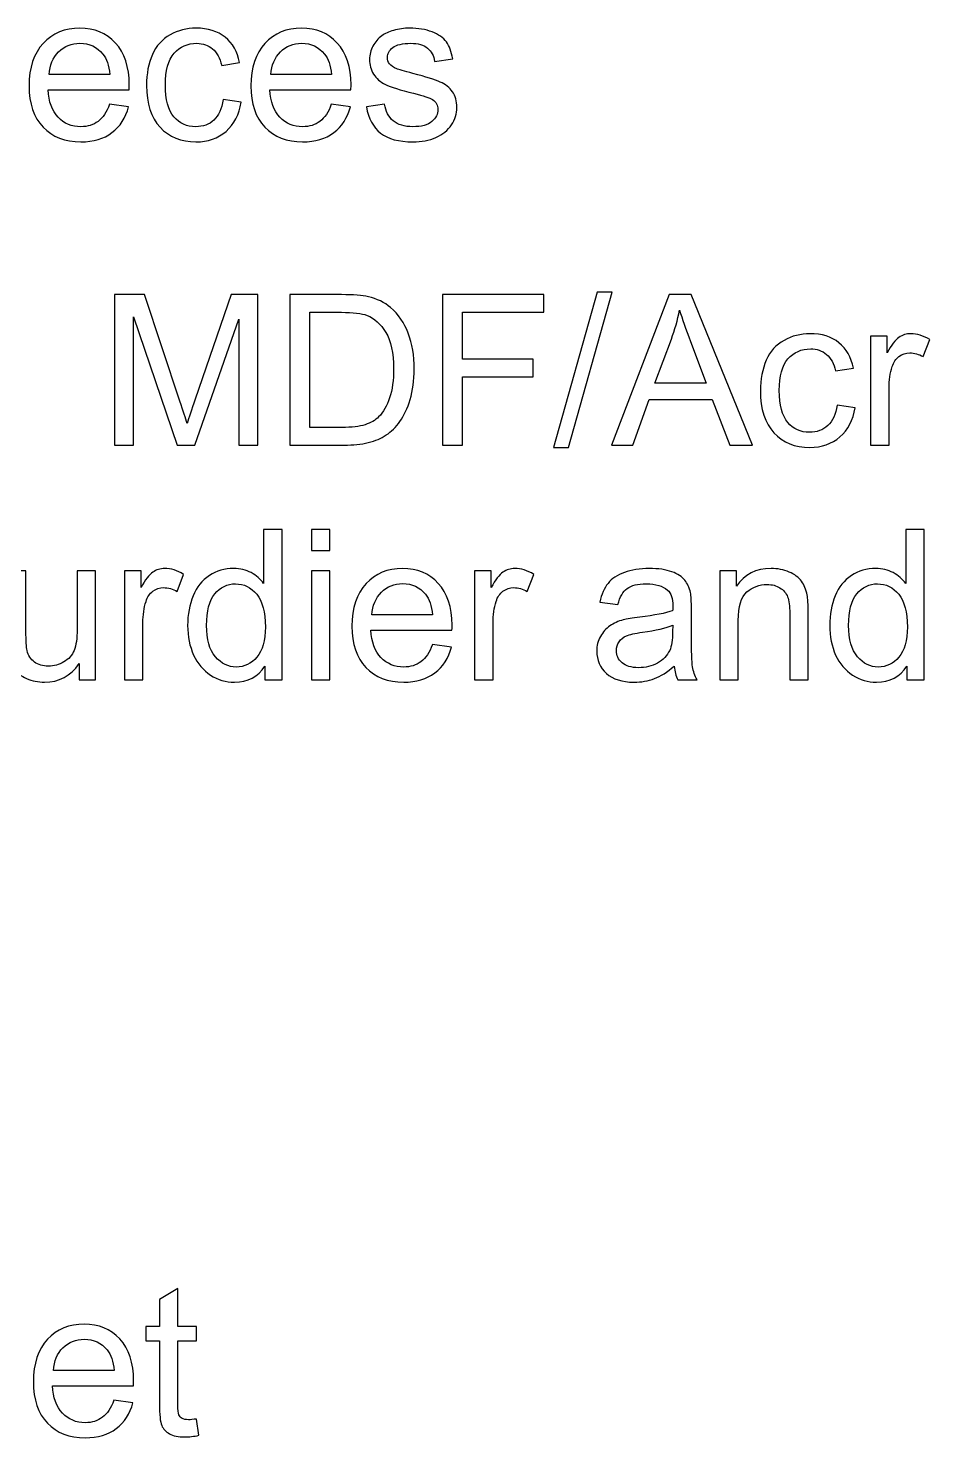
# Model space of a CAD drawing. Header units: centimetres. Extents: x 16 to 194, y -201 to 17.
# Drawn here: x 57.69 to 68.6, y -92.28 to -75.24 of the extents above; entities that cross this region are included whole.
import ezdxf

# ---------------------------------------------------------------- set-up
doc = ezdxf.new("R2010")
doc.units = ezdxf.units.CM
doc.header["$MEASUREMENT"] = 0
doc.layers.add('Layer 1', color=7, linetype='Continuous')

msp = doc.modelspace()

# ---------------------------------------------------------------- linework, layer by layer
at = {"layer": 'Layer 1', "color": 250}
for points, knots in [([(58.67626, -76.16123), (58.67626, -76.16123), (58.9074, -76.19171), (58.9074, -76.19171), (58.87142, -76.32591), (58.80411, -76.43047), (58.70589, -76.50455), (58.60768, -76.57864), (58.48237, -76.61589), (58.32955, -76.61589), (58.13736, -76.61589), (57.98496, -76.55662), (57.87235, -76.43809), (57.75974, -76.31998), (57.70344, -76.15361), (57.70344, -75.93983), (57.70344, -75.71885), (57.76017, -75.54697), (57.87404, -75.42505), (57.98792, -75.30271), (58.13566, -75.24175), (58.31727, -75.24175), (58.49296, -75.24175), (58.63647, -75.30144), (58.7478, -75.42124), (58.85914, -75.54105), (58.91502, -75.70953), (58.91502, -75.9267), (58.91502, -75.93983), (58.9146, -75.95972), (58.91375, -75.98597), (58.91375, -75.98597), (57.93204, -75.98597), (57.93204, -75.98597), (57.94051, -76.13033), (57.98115, -76.24124), (58.05481, -76.31786), (58.12804, -76.39449), (58.21991, -76.43301), (58.32955, -76.43301), (58.41125, -76.43301), (58.4811, -76.41142), (58.53868, -76.36824), (58.59667, -76.32506), (58.64239, -76.25606), (58.67626, -76.16123)], [0, 0, 0, 0, 0.06666667, 0.06666667, 0.06666667, 0.13333333, 0.13333333, 0.13333333, 0.2, 0.2, 0.2, 0.26666667, 0.26666667, 0.26666667, 0.33333333, 0.33333333, 0.33333333, 0.4, 0.4, 0.4, 0.46666667, 0.46666667, 0.46666667, 0.53333333, 0.53333333, 0.53333333, 0.6, 0.6, 0.6, 0.66666667, 0.66666667, 0.66666667, 0.73333333, 0.73333333, 0.73333333, 0.8, 0.8, 0.8, 0.86666667, 0.86666667, 0.86666667, 0.93333333, 0.93333333, 0.93333333, 1, 1, 1, 1]), ([(60.05082, -76.10535), (60.05082, -76.10535), (60.26926, -76.13583), (60.26926, -76.13583), (60.24513, -76.28611), (60.18417, -76.40338), (60.08553, -76.48847), (59.9869, -76.57356), (59.8654, -76.61589), (59.72189, -76.61589), (59.54197, -76.61589), (59.39719, -76.55705), (59.28797, -76.43936), (59.17833, -76.32167), (59.12372, -76.15319), (59.12372, -75.9339), (59.12372, -75.79166), (59.14743, -75.66762), (59.19442, -75.56094), (59.24141, -75.45469), (59.31295, -75.37468), (59.40947, -75.32176), (59.50557, -75.26842), (59.61013, -75.24175), (59.72358, -75.24175), (59.86625, -75.24175), (59.98351, -75.27773), (60.0741, -75.35012), (60.16512, -75.42251), (60.22354, -75.52538), (60.24894, -75.65831), (60.24894, -75.65831), (60.03304, -75.69133), (60.03304, -75.69133), (60.0123, -75.60285), (59.97589, -75.53639), (59.92297, -75.49152), (59.87048, -75.44707), (59.80698, -75.42463), (59.73247, -75.42463), (59.61987, -75.42463), (59.52843, -75.46485), (59.45773, -75.54528), (59.38746, -75.62614), (59.35232, -75.75314), (59.35232, -75.92755), (59.35232, -76.1045), (59.38619, -76.23277), (59.45392, -76.31278), (59.52208, -76.39279), (59.61055, -76.43301), (59.71935, -76.43301), (59.8074, -76.43301), (59.88064, -76.40634), (59.93906, -76.35258), (59.9979, -76.29924), (60.03516, -76.21669), (60.05082, -76.10535)], [0, 0, 0, 0, 0.05263158, 0.05263158, 0.05263158, 0.10526316, 0.10526316, 0.10526316, 0.15789474, 0.15789474, 0.15789474, 0.21052632, 0.21052632, 0.21052632, 0.26315789, 0.26315789, 0.26315789, 0.31578947, 0.31578947, 0.31578947, 0.36842105, 0.36842105, 0.36842105, 0.42105263, 0.42105263, 0.42105263, 0.47368421, 0.47368421, 0.47368421, 0.52631579, 0.52631579, 0.52631579, 0.57894737, 0.57894737, 0.57894737, 0.63157895, 0.63157895, 0.63157895, 0.68421053, 0.68421053, 0.68421053, 0.73684211, 0.73684211, 0.73684211, 0.78947368, 0.78947368, 0.78947368, 0.84210526, 0.84210526, 0.84210526, 0.89473684, 0.89473684, 0.89473684, 0.94736842, 0.94736842, 0.94736842, 1, 1, 1, 1]), ([(61.35892, -76.16123), (61.35892, -76.16123), (61.59006, -76.19171), (61.59006, -76.19171), (61.55408, -76.32591), (61.48677, -76.43047), (61.38855, -76.50455), (61.29034, -76.57864), (61.16503, -76.61589), (61.01221, -76.61589), (60.82002, -76.61589), (60.66762, -76.55662), (60.55501, -76.43809), (60.4424, -76.31998), (60.3861, -76.15361), (60.3861, -75.93983), (60.3861, -75.71885), (60.44283, -75.54697), (60.5567, -75.42505), (60.67058, -75.30271), (60.81832, -75.24175), (60.99993, -75.24175), (61.17562, -75.24175), (61.31913, -75.30144), (61.43046, -75.42124), (61.5418, -75.54105), (61.59768, -75.70953), (61.59768, -75.9267), (61.59768, -75.93983), (61.59726, -75.95972), (61.59641, -75.98597), (61.59641, -75.98597), (60.6147, -75.98597), (60.6147, -75.98597), (60.62317, -76.13033), (60.66381, -76.24124), (60.73747, -76.31786), (60.8107, -76.39449), (60.90257, -76.43301), (61.01221, -76.43301), (61.09391, -76.43301), (61.16376, -76.41142), (61.22134, -76.36824), (61.27933, -76.32506), (61.32505, -76.25606), (61.35892, -76.16123)], [0, 0, 0, 0, 0.06666667, 0.06666667, 0.06666667, 0.13333333, 0.13333333, 0.13333333, 0.2, 0.2, 0.2, 0.26666667, 0.26666667, 0.26666667, 0.33333333, 0.33333333, 0.33333333, 0.4, 0.4, 0.4, 0.46666667, 0.46666667, 0.46666667, 0.53333333, 0.53333333, 0.53333333, 0.6, 0.6, 0.6, 0.66666667, 0.66666667, 0.66666667, 0.73333333, 0.73333333, 0.73333333, 0.8, 0.8, 0.8, 0.86666667, 0.86666667, 0.86666667, 0.93333333, 0.93333333, 0.93333333, 1, 1, 1, 1]), ([(61.78352, -76.19425), (61.78352, -76.19425), (62.0045, -76.15869), (62.0045, -76.15869), (62.01678, -76.24717), (62.05149, -76.3149), (62.10822, -76.36231), (62.16494, -76.4093), (62.24453, -76.43301), (62.34613, -76.43301), (62.449, -76.43301), (62.5252, -76.41227), (62.57515, -76.37036), (62.62468, -76.32887), (62.64966, -76.27976), (62.64966, -76.22346), (62.64966, -76.17308), (62.62722, -76.13329), (62.58277, -76.1045), (62.55145, -76.08461), (62.47525, -76.05963), (62.35417, -76.02873), (62.19077, -75.98766), (62.07774, -75.9521), (62.01424, -75.92205), (61.95116, -75.89157), (61.90332, -75.85008), (61.87073, -75.79674), (61.83813, -75.74382), (61.82162, -75.68498), (61.82162, -75.62063), (61.82162, -75.56179), (61.83517, -75.5076), (61.86184, -75.45765), (61.88893, -75.4077), (61.92534, -75.36621), (61.97148, -75.33319), (62.00619, -75.30779), (62.05361, -75.2862), (62.1133, -75.26842), (62.17341, -75.25064), (62.23733, -75.24175), (62.30591, -75.24175), (62.40921, -75.24175), (62.4998, -75.25657), (62.57769, -75.28662), (62.65601, -75.31626), (62.71358, -75.3569), (62.75084, -75.4077), (62.78767, -75.45892), (62.81349, -75.52708), (62.82746, -75.61259), (62.82746, -75.61259), (62.60902, -75.64307), (62.60902, -75.64307), (62.59928, -75.57449), (62.5705, -75.52073), (62.52308, -75.4822), (62.47567, -75.44368), (62.40878, -75.42463), (62.322, -75.42463), (62.21998, -75.42463), (62.14674, -75.44156), (62.10314, -75.47543), (62.05953, -75.5093), (62.03752, -75.54909), (62.03752, -75.59439), (62.03752, -75.62317), (62.04641, -75.64942), (62.06461, -75.6727), (62.08282, -75.69641), (62.11118, -75.71631), (62.15013, -75.73197), (62.17256, -75.74044), (62.23776, -75.75949), (62.34698, -75.78912), (62.50446, -75.83103), (62.61452, -75.86574), (62.67718, -75.89241), (62.73983, -75.91908), (62.78894, -75.95845), (62.8245, -76.00925), (62.86048, -76.06048), (62.87826, -76.12398), (62.87826, -76.20018), (62.87826, -76.27426), (62.85667, -76.34411), (62.81307, -76.40973), (62.76946, -76.47534), (62.70681, -76.52614), (62.62511, -76.56213), (62.54298, -76.59811), (62.45027, -76.61589), (62.34698, -76.61589), (62.17595, -76.61589), (62.04514, -76.58033), (61.95539, -76.50963), (61.86565, -76.43851), (61.8085, -76.33353), (61.78352, -76.19425)], [0, 0, 0, 0, 0.03030303, 0.03030303, 0.03030303, 0.06060606, 0.06060606, 0.06060606, 0.09090909, 0.09090909, 0.09090909, 0.12121212, 0.12121212, 0.12121212, 0.15151515, 0.15151515, 0.15151515, 0.18181818, 0.18181818, 0.18181818, 0.21212121, 0.21212121, 0.21212121, 0.24242424, 0.24242424, 0.24242424, 0.27272727, 0.27272727, 0.27272727, 0.3030303, 0.3030303, 0.3030303, 0.33333333, 0.33333333, 0.33333333, 0.36363636, 0.36363636, 0.36363636, 0.39393939, 0.39393939, 0.39393939, 0.42424242, 0.42424242, 0.42424242, 0.45454545, 0.45454545, 0.45454545, 0.48484848, 0.48484848, 0.48484848, 0.51515152, 0.51515152, 0.51515152, 0.54545455, 0.54545455, 0.54545455, 0.57575758, 0.57575758, 0.57575758, 0.60606061, 0.60606061, 0.60606061, 0.63636364, 0.63636364, 0.63636364, 0.66666667, 0.66666667, 0.66666667, 0.6969697, 0.6969697, 0.6969697, 0.72727273, 0.72727273, 0.72727273, 0.75757576, 0.75757576, 0.75757576, 0.78787879, 0.78787879, 0.78787879, 0.81818182, 0.81818182, 0.81818182, 0.84848485, 0.84848485, 0.84848485, 0.87878788, 0.87878788, 0.87878788, 0.90909091, 0.90909091, 0.90909091, 0.93939394, 0.93939394, 0.93939394, 0.96969697, 0.96969697, 0.96969697, 1, 1, 1, 1]), ([(57.94474, -75.80309), (57.94474, -75.80309), (58.6788, -75.80309), (58.6788, -75.80309), (58.66906, -75.69218), (58.6407, -75.6092), (58.59456, -75.55375), (58.52386, -75.46781), (58.43157, -75.42463), (58.31854, -75.42463), (58.2161, -75.42463), (58.13016, -75.45892), (58.06031, -75.5275), (57.99088, -75.59608), (57.95236, -75.68794), (57.94474, -75.80309)], [0, 0, 0, 0, 0.2, 0.2, 0.2, 0.4, 0.4, 0.4, 0.6, 0.6, 0.6, 0.8, 0.8, 0.8, 1, 1, 1, 1]), ([(60.6274, -75.80309), (60.6274, -75.80309), (61.36146, -75.80309), (61.36146, -75.80309), (61.35172, -75.69218), (61.32336, -75.6092), (61.27722, -75.55375), (61.20652, -75.46781), (61.11423, -75.42463), (61.0012, -75.42463), (60.89876, -75.42463), (60.81282, -75.45892), (60.74297, -75.5275), (60.67354, -75.59608), (60.63502, -75.68794), (60.6274, -75.80309)], [0, 0, 0, 0, 0.2, 0.2, 0.2, 0.4, 0.4, 0.4, 0.6, 0.6, 0.6, 0.8, 0.8, 0.8, 1, 1, 1, 1]), ([(58.73685, -80.28117), (58.73685, -80.28117), (58.73685, -78.46253), (58.73685, -78.46253), (58.73685, -78.46253), (59.09753, -78.46253), (59.09753, -78.46253), (59.09753, -78.46253), (59.52764, -79.74989), (59.52764, -79.74989), (59.56743, -79.86969), (59.59622, -79.95944), (59.61442, -80.01913), (59.63516, -79.95309), (59.66776, -79.85572), (59.71179, -79.72745), (59.71179, -79.72745), (60.14951, -78.46253), (60.14951, -78.46253), (60.14951, -78.46253), (60.47167, -78.46253), (60.47167, -78.46253), (60.47167, -78.46253), (60.47167, -80.28117), (60.47167, -80.28117), (60.47167, -80.28117), (60.24053, -80.28117), (60.24053, -80.28117), (60.24053, -80.28117), (60.24053, -78.75971), (60.24053, -78.75971), (60.24053, -78.75971), (59.70967, -80.28117), (59.70967, -80.28117), (59.70967, -80.28117), (59.49292, -80.28117), (59.49292, -80.28117), (59.49292, -80.28117), (58.96799, -78.73177), (58.96799, -78.73177), (58.96799, -78.73177), (58.96799, -80.28117), (58.96799, -80.28117), (58.96799, -80.28117), (58.73685, -80.28117), (58.73685, -80.28117)], [0, 0, 0, 0, 0.06666667, 0.06666667, 0.06666667, 0.13333333, 0.13333333, 0.13333333, 0.2, 0.2, 0.2, 0.26666667, 0.26666667, 0.26666667, 0.33333333, 0.33333333, 0.33333333, 0.4, 0.4, 0.4, 0.46666667, 0.46666667, 0.46666667, 0.53333333, 0.53333333, 0.53333333, 0.6, 0.6, 0.6, 0.66666667, 0.66666667, 0.66666667, 0.73333333, 0.73333333, 0.73333333, 0.8, 0.8, 0.8, 0.86666667, 0.86666667, 0.86666667, 0.93333333, 0.93333333, 0.93333333, 1, 1, 1, 1]), ([(60.85775, -80.28117), (60.85775, -80.28117), (60.85775, -78.46253), (60.85775, -78.46253), (60.85775, -78.46253), (61.48428, -78.46253), (61.48428, -78.46253), (61.62568, -78.46253), (61.73363, -78.471), (61.80813, -78.48835), (61.91227, -78.51248), (62.00117, -78.55609), (62.07483, -78.61874), (62.17093, -78.70002), (62.24247, -78.80331), (62.28989, -78.92947), (62.33772, -79.05562), (62.36143, -79.19998), (62.36143, -79.36211), (62.36143, -79.50012), (62.34534, -79.62246), (62.31317, -79.72914), (62.281, -79.83582), (62.23951, -79.9243), (62.18913, -79.99415), (62.13833, -80.064), (62.0833, -80.11903), (62.02319, -80.15883), (61.9635, -80.19904), (61.89111, -80.22952), (61.80644, -80.25027), (61.72135, -80.27101), (61.62398, -80.28117), (61.51392, -80.28117), (61.51392, -80.28117), (60.85775, -80.28117), (60.85775, -80.28117)], [0, 0, 0, 0, 0.08333333, 0.08333333, 0.08333333, 0.16666667, 0.16666667, 0.16666667, 0.25, 0.25, 0.25, 0.33333333, 0.33333333, 0.33333333, 0.41666667, 0.41666667, 0.41666667, 0.5, 0.5, 0.5, 0.58333333, 0.58333333, 0.58333333, 0.66666667, 0.66666667, 0.66666667, 0.75, 0.75, 0.75, 0.83333333, 0.83333333, 0.83333333, 0.91666667, 0.91666667, 0.91666667, 1, 1, 1, 1]), ([(62.70475, -80.28117), (62.70475, -80.28117), (62.70475, -78.46253), (62.70475, -78.46253), (62.70475, -78.46253), (63.93157, -78.46253), (63.93157, -78.46253), (63.93157, -78.46253), (63.93157, -78.67589), (63.93157, -78.67589), (63.93157, -78.67589), (62.94605, -78.67589), (62.94605, -78.67589), (62.94605, -78.67589), (62.94605, -79.24231), (62.94605, -79.24231), (62.94605, -79.24231), (63.79949, -79.24231), (63.79949, -79.24231), (63.79949, -79.24231), (63.79949, -79.45567), (63.79949, -79.45567), (63.79949, -79.45567), (62.94605, -79.45567), (62.94605, -79.45567), (62.94605, -79.45567), (62.94605, -80.28117), (62.94605, -80.28117), (62.94605, -80.28117), (62.70475, -80.28117), (62.70475, -80.28117)], [0, 0, 0, 0, 0.1, 0.1, 0.1, 0.2, 0.2, 0.2, 0.3, 0.3, 0.3, 0.4, 0.4, 0.4, 0.5, 0.5, 0.5, 0.6, 0.6, 0.6, 0.7, 0.7, 0.7, 0.8, 0.8, 0.8, 0.9, 0.9, 0.9, 1, 1, 1, 1]), ([(64.04799, -80.31165), (64.04799, -80.31165), (64.57631, -78.43205), (64.57631, -78.43205), (64.57631, -78.43205), (64.75623, -78.43205), (64.75623, -78.43205), (64.75623, -78.43205), (64.22791, -80.31165), (64.22791, -80.31165), (64.22791, -80.31165), (64.04799, -80.31165), (64.04799, -80.31165)], [0, 0, 0, 0, 0.25, 0.25, 0.25, 0.5, 0.5, 0.5, 0.75, 0.75, 0.75, 1, 1, 1, 1]), ([(64.74988, -80.28117), (64.74988, -80.28117), (65.44753, -78.46253), (65.44753, -78.46253), (65.44753, -78.46253), (65.71212, -78.46253), (65.71212, -78.46253), (65.71212, -78.46253), (66.45253, -80.28117), (66.45253, -80.28117), (66.45253, -80.28117), (66.17863, -80.28117), (66.17863, -80.28117), (66.17863, -80.28117), (65.96823, -79.72999), (65.96823, -79.72999), (65.96823, -79.72999), (65.20242, -79.72999), (65.20242, -79.72999), (65.20242, -79.72999), (65.00515, -80.28117), (65.00515, -80.28117), (65.00515, -80.28117), (64.74988, -80.28117), (64.74988, -80.28117)], [0, 0, 0, 0, 0.125, 0.125, 0.125, 0.25, 0.25, 0.25, 0.375, 0.375, 0.375, 0.5, 0.5, 0.5, 0.625, 0.625, 0.625, 0.75, 0.75, 0.75, 0.875, 0.875, 0.875, 1, 1, 1, 1]), ([(61.09905, -80.06781), (61.09905, -80.06781), (61.48682, -80.06781), (61.48682, -80.06781), (61.60663, -80.06781), (61.70061, -80.0568), (61.76876, -80.03437), (61.83692, -80.01193), (61.89111, -79.9806), (61.93175, -79.93996), (61.98847, -79.88281), (62.03292, -79.80577), (62.06467, -79.70925), (62.09642, -79.61273), (62.11251, -79.49589), (62.11251, -79.3583), (62.11251, -79.1678), (62.08118, -79.02133), (62.01895, -78.91888), (61.95672, -78.81644), (61.88095, -78.74786), (61.79162, -78.71314), (61.72728, -78.68817), (61.62356, -78.67589), (61.48047, -78.67589), (61.48047, -78.67589), (61.09905, -78.67589), (61.09905, -78.67589), (61.09905, -78.67589), (61.09905, -80.06781), (61.09905, -80.06781)], [0, 0, 0, 0, 0.1, 0.1, 0.1, 0.2, 0.2, 0.2, 0.3, 0.3, 0.3, 0.4, 0.4, 0.4, 0.5, 0.5, 0.5, 0.6, 0.6, 0.6, 0.7, 0.7, 0.7, 0.8, 0.8, 0.8, 0.9, 0.9, 0.9, 1, 1, 1, 1]), ([(65.27312, -79.53441), (65.27312, -79.53441), (65.89288, -79.53441), (65.89288, -79.53441), (65.89288, -79.53441), (65.70323, -79.03022), (65.70323, -79.03022), (65.64608, -78.87697), (65.6029, -78.7504), (65.57284, -78.65049), (65.54786, -78.76902), (65.51442, -78.88544), (65.47251, -79.00059), (65.47251, -79.00059), (65.27312, -79.53441), (65.27312, -79.53441)], [0, 0, 0, 0, 0.2, 0.2, 0.2, 0.4, 0.4, 0.4, 0.6, 0.6, 0.6, 0.8, 0.8, 0.8, 1, 1, 1, 1]), ([(67.47657, -79.79857), (67.47657, -79.79857), (67.69501, -79.82905), (67.69501, -79.82905), (67.67088, -79.97933), (67.60992, -80.0966), (67.51128, -80.18169), (67.41265, -80.26678), (67.29115, -80.30911), (67.14764, -80.30911), (66.96772, -80.30911), (66.82294, -80.25027), (66.71372, -80.13258), (66.60408, -80.01489), (66.54947, -79.84641), (66.54947, -79.62712), (66.54947, -79.48488), (66.57318, -79.36084), (66.62017, -79.25416), (66.66716, -79.14791), (66.7387, -79.0679), (66.83522, -79.01498), (66.93132, -78.96164), (67.03588, -78.93497), (67.14933, -78.93497), (67.292, -78.93497), (67.40926, -78.97095), (67.49985, -79.04334), (67.59087, -79.11573), (67.64929, -79.2186), (67.67469, -79.35153), (67.67469, -79.35153), (67.45879, -79.38455), (67.45879, -79.38455), (67.43805, -79.29607), (67.40164, -79.22961), (67.34872, -79.18474), (67.29623, -79.14029), (67.23273, -79.11785), (67.15822, -79.11785), (67.04562, -79.11785), (66.95418, -79.15807), (66.88348, -79.2385), (66.81321, -79.31936), (66.77807, -79.44636), (66.77807, -79.62077), (66.77807, -79.79772), (66.81194, -79.92599), (66.87967, -80.006), (66.94783, -80.08601), (67.0363, -80.12623), (67.1451, -80.12623), (67.23315, -80.12623), (67.30639, -80.09956), (67.36481, -80.0458), (67.42365, -79.99246), (67.46091, -79.90991), (67.47657, -79.79857)], [0, 0, 0, 0, 0.05263158, 0.05263158, 0.05263158, 0.10526316, 0.10526316, 0.10526316, 0.15789474, 0.15789474, 0.15789474, 0.21052632, 0.21052632, 0.21052632, 0.26315789, 0.26315789, 0.26315789, 0.31578947, 0.31578947, 0.31578947, 0.36842105, 0.36842105, 0.36842105, 0.42105263, 0.42105263, 0.42105263, 0.47368421, 0.47368421, 0.47368421, 0.52631579, 0.52631579, 0.52631579, 0.57894737, 0.57894737, 0.57894737, 0.63157895, 0.63157895, 0.63157895, 0.68421053, 0.68421053, 0.68421053, 0.73684211, 0.73684211, 0.73684211, 0.78947368, 0.78947368, 0.78947368, 0.84210526, 0.84210526, 0.84210526, 0.89473684, 0.89473684, 0.89473684, 0.94736842, 0.94736842, 0.94736842, 1, 1, 1, 1]), ([(67.88297, -80.28117), (67.88297, -80.28117), (67.88297, -78.96291), (67.88297, -78.96291), (67.88297, -78.96291), (68.08363, -78.96291), (68.08363, -78.96291), (68.08363, -78.96291), (68.08363, -79.16484), (68.08363, -79.16484), (68.13485, -79.07128), (68.18227, -79.00948), (68.22587, -78.97984), (68.26947, -78.94979), (68.31731, -78.93497), (68.36938, -78.93497), (68.44473, -78.93497), (68.52136, -78.95868), (68.59925, -79.00567), (68.59925, -79.00567), (68.51966, -79.21183), (68.51966, -79.21183), (68.46548, -79.18135), (68.41129, -79.16611), (68.3571, -79.16611), (68.30842, -79.16611), (68.26482, -79.18093), (68.22629, -79.21014), (68.18777, -79.23935), (68.16025, -79.27999), (68.14374, -79.33206), (68.11877, -79.41122), (68.10649, -79.498), (68.10649, -79.59241), (68.10649, -79.59241), (68.10649, -80.28117), (68.10649, -80.28117), (68.10649, -80.28117), (67.88297, -80.28117), (67.88297, -80.28117)], [0, 0, 0, 0, 0.07692308, 0.07692308, 0.07692308, 0.15384615, 0.15384615, 0.15384615, 0.23076923, 0.23076923, 0.23076923, 0.30769231, 0.30769231, 0.30769231, 0.38461538, 0.38461538, 0.38461538, 0.46153846, 0.46153846, 0.46153846, 0.53846154, 0.53846154, 0.53846154, 0.61538462, 0.61538462, 0.61538462, 0.69230769, 0.69230769, 0.69230769, 0.76923077, 0.76923077, 0.76923077, 0.84615385, 0.84615385, 0.84615385, 0.92307692, 0.92307692, 0.92307692, 1, 1, 1, 1]), ([(60.55591, -83.11878), (60.55591, -83.11878), (60.55591, -82.95156), (60.55591, -82.95156), (60.47251, -83.08153), (60.34975, -83.14672), (60.18761, -83.14672), (60.08262, -83.14672), (59.9861, -83.11793), (59.89847, -83.05994), (59.81042, -83.00236), (59.74226, -82.92151), (59.69358, -82.81821), (59.64532, -82.7145), (59.62119, -82.59554), (59.62119, -82.46092), (59.62119, -82.32969), (59.6432, -82.21073), (59.68681, -82.10363), (59.73083, -81.99695), (59.79645, -81.91482), (59.88408, -81.85809), (59.97129, -81.80094), (60.0695, -81.77258), (60.17745, -81.77258), (60.25704, -81.77258), (60.32773, -81.78951), (60.38954, -81.82296), (60.45135, -81.8564), (60.50172, -81.90043), (60.54067, -81.95419), (60.54067, -81.95419), (60.54067, -81.30014), (60.54067, -81.30014), (60.54067, -81.30014), (60.76419, -81.30014), (60.76419, -81.30014), (60.76419, -81.30014), (60.76419, -83.11878), (60.76419, -83.11878), (60.76419, -83.11878), (60.55591, -83.11878), (60.55591, -83.11878)], [0, 0, 0, 0, 0.07142857, 0.07142857, 0.07142857, 0.14285714, 0.14285714, 0.14285714, 0.21428571, 0.21428571, 0.21428571, 0.28571429, 0.28571429, 0.28571429, 0.35714286, 0.35714286, 0.35714286, 0.42857143, 0.42857143, 0.42857143, 0.5, 0.5, 0.5, 0.57142857, 0.57142857, 0.57142857, 0.64285714, 0.64285714, 0.64285714, 0.71428571, 0.71428571, 0.71428571, 0.78571429, 0.78571429, 0.78571429, 0.85714286, 0.85714286, 0.85714286, 0.92857143, 0.92857143, 0.92857143, 1, 1, 1, 1]), ([(61.11767, -81.55414), (61.11767, -81.55414), (61.11767, -81.30014), (61.11767, -81.30014), (61.11767, -81.30014), (61.34119, -81.30014), (61.34119, -81.30014), (61.34119, -81.30014), (61.34119, -81.55414), (61.34119, -81.55414), (61.34119, -81.55414), (61.11767, -81.55414), (61.11767, -81.55414)], [0, 0, 0, 0, 0.25, 0.25, 0.25, 0.5, 0.5, 0.5, 0.75, 0.75, 0.75, 1, 1, 1, 1]), ([(68.32237, -83.11878), (68.32237, -83.11878), (68.32237, -82.95156), (68.32237, -82.95156), (68.23897, -83.08153), (68.11621, -83.14672), (67.95407, -83.14672), (67.84908, -83.14672), (67.75256, -83.11793), (67.66493, -83.05994), (67.57688, -83.00236), (67.50872, -82.92151), (67.46004, -82.81821), (67.41178, -82.7145), (67.38765, -82.59554), (67.38765, -82.46092), (67.38765, -82.32969), (67.40966, -82.21073), (67.45327, -82.10363), (67.49729, -81.99695), (67.56291, -81.91482), (67.65054, -81.85809), (67.73775, -81.80094), (67.83596, -81.77258), (67.94391, -81.77258), (68.0235, -81.77258), (68.09419, -81.78951), (68.156, -81.82296), (68.21781, -81.8564), (68.26818, -81.90043), (68.30713, -81.95419), (68.30713, -81.95419), (68.30713, -81.30014), (68.30713, -81.30014), (68.30713, -81.30014), (68.53065, -81.30014), (68.53065, -81.30014), (68.53065, -81.30014), (68.53065, -83.11878), (68.53065, -83.11878), (68.53065, -83.11878), (68.32237, -83.11878), (68.32237, -83.11878)], [0, 0, 0, 0, 0.07142857, 0.07142857, 0.07142857, 0.14285714, 0.14285714, 0.14285714, 0.21428571, 0.21428571, 0.21428571, 0.28571429, 0.28571429, 0.28571429, 0.35714286, 0.35714286, 0.35714286, 0.42857143, 0.42857143, 0.42857143, 0.5, 0.5, 0.5, 0.57142857, 0.57142857, 0.57142857, 0.64285714, 0.64285714, 0.64285714, 0.71428571, 0.71428571, 0.71428571, 0.78571429, 0.78571429, 0.78571429, 0.85714286, 0.85714286, 0.85714286, 0.92857143, 0.92857143, 0.92857143, 1, 1, 1, 1]), ([(58.85665, -83.11878), (58.85665, -83.11878), (58.85665, -81.80052), (58.85665, -81.80052), (58.85665, -81.80052), (59.05731, -81.80052), (59.05731, -81.80052), (59.05731, -81.80052), (59.05731, -82.00245), (59.05731, -82.00245), (59.10853, -81.90889), (59.15595, -81.84709), (59.19955, -81.81745), (59.24315, -81.7874), (59.29099, -81.77258), (59.34306, -81.77258), (59.41841, -81.77258), (59.49504, -81.79629), (59.57293, -81.84328), (59.57293, -81.84328), (59.49334, -82.04944), (59.49334, -82.04944), (59.43916, -82.01896), (59.38497, -82.00372), (59.33078, -82.00372), (59.2821, -82.00372), (59.2385, -82.01854), (59.19997, -82.04775), (59.16145, -82.07696), (59.13393, -82.1176), (59.11742, -82.16967), (59.09245, -82.24883), (59.08017, -82.33561), (59.08017, -82.43002), (59.08017, -82.43002), (59.08017, -83.11878), (59.08017, -83.11878), (59.08017, -83.11878), (58.85665, -83.11878), (58.85665, -83.11878)], [0, 0, 0, 0, 0.07692308, 0.07692308, 0.07692308, 0.15384615, 0.15384615, 0.15384615, 0.23076923, 0.23076923, 0.23076923, 0.30769231, 0.30769231, 0.30769231, 0.38461538, 0.38461538, 0.38461538, 0.46153846, 0.46153846, 0.46153846, 0.53846154, 0.53846154, 0.53846154, 0.61538462, 0.61538462, 0.61538462, 0.69230769, 0.69230769, 0.69230769, 0.76923077, 0.76923077, 0.76923077, 0.84615385, 0.84615385, 0.84615385, 0.92307692, 0.92307692, 0.92307692, 1, 1, 1, 1]), ([(62.58113, -82.69206), (62.58113, -82.69206), (62.81227, -82.72254), (62.81227, -82.72254), (62.77629, -82.85674), (62.70898, -82.9613), (62.61076, -83.03538), (62.51255, -83.10947), (62.38724, -83.14672), (62.23442, -83.14672), (62.04223, -83.14672), (61.88983, -83.08745), (61.77722, -82.96892), (61.66461, -82.85081), (61.60831, -82.68444), (61.60831, -82.47066), (61.60831, -82.24968), (61.66504, -82.0778), (61.77891, -81.95588), (61.89279, -81.83354), (62.04053, -81.77258), (62.22214, -81.77258), (62.39783, -81.77258), (62.54134, -81.83227), (62.65267, -81.95207), (62.76401, -82.07188), (62.81989, -82.24036), (62.81989, -82.45753), (62.81989, -82.47066), (62.81947, -82.49055), (62.81862, -82.5168), (62.81862, -82.5168), (61.83691, -82.5168), (61.83691, -82.5168), (61.84538, -82.66116), (61.88602, -82.77207), (61.95968, -82.84869), (62.03291, -82.92532), (62.12478, -82.96384), (62.23442, -82.96384), (62.31612, -82.96384), (62.38597, -82.94225), (62.44355, -82.89907), (62.50154, -82.85589), (62.54726, -82.78689), (62.58113, -82.69206)], [0, 0, 0, 0, 0.06666667, 0.06666667, 0.06666667, 0.13333333, 0.13333333, 0.13333333, 0.2, 0.2, 0.2, 0.26666667, 0.26666667, 0.26666667, 0.33333333, 0.33333333, 0.33333333, 0.4, 0.4, 0.4, 0.46666667, 0.46666667, 0.46666667, 0.53333333, 0.53333333, 0.53333333, 0.6, 0.6, 0.6, 0.66666667, 0.66666667, 0.66666667, 0.73333333, 0.73333333, 0.73333333, 0.8, 0.8, 0.8, 0.86666667, 0.86666667, 0.86666667, 0.93333333, 0.93333333, 0.93333333, 1, 1, 1, 1]), ([(63.09209, -83.11878), (63.09209, -83.11878), (63.09209, -81.80052), (63.09209, -81.80052), (63.09209, -81.80052), (63.29275, -81.80052), (63.29275, -81.80052), (63.29275, -81.80052), (63.29275, -82.00245), (63.29275, -82.00245), (63.34397, -81.90889), (63.39139, -81.84709), (63.43499, -81.81745), (63.47859, -81.7874), (63.52643, -81.77258), (63.5785, -81.77258), (63.65385, -81.77258), (63.73048, -81.79629), (63.80837, -81.84328), (63.80837, -81.84328), (63.72878, -82.04944), (63.72878, -82.04944), (63.6746, -82.01896), (63.62041, -82.00372), (63.56622, -82.00372), (63.51754, -82.00372), (63.47394, -82.01854), (63.43541, -82.04775), (63.39689, -82.07696), (63.36937, -82.1176), (63.35286, -82.16967), (63.32789, -82.24883), (63.31561, -82.33561), (63.31561, -82.43002), (63.31561, -82.43002), (63.31561, -83.11878), (63.31561, -83.11878), (63.31561, -83.11878), (63.09209, -83.11878), (63.09209, -83.11878)], [0, 0, 0, 0, 0.07692308, 0.07692308, 0.07692308, 0.15384615, 0.15384615, 0.15384615, 0.23076923, 0.23076923, 0.23076923, 0.30769231, 0.30769231, 0.30769231, 0.38461538, 0.38461538, 0.38461538, 0.46153846, 0.46153846, 0.46153846, 0.53846154, 0.53846154, 0.53846154, 0.61538462, 0.61538462, 0.61538462, 0.69230769, 0.69230769, 0.69230769, 0.76923077, 0.76923077, 0.76923077, 0.84615385, 0.84615385, 0.84615385, 0.92307692, 0.92307692, 0.92307692, 1, 1, 1, 1]), ([(65.50721, -82.95368), (65.42424, -83.02438), (65.34423, -83.07391), (65.2676, -83.10312), (65.19098, -83.13233), (65.10885, -83.14672), (65.0208, -83.14672), (64.87602, -83.14672), (64.76468, -83.11158), (64.68679, -83.04089), (64.6089, -82.97061), (64.56995, -82.88044), (64.56995, -82.7708), (64.56995, -82.70645), (64.58477, -82.64761), (64.61398, -82.59427), (64.64361, -82.54093), (64.68213, -82.4986), (64.72955, -82.46642), (64.77738, -82.43425), (64.83072, -82.4097), (64.89041, -82.39319), (64.93444, -82.38176), (65.0009, -82.37075), (65.08938, -82.35974), (65.26972, -82.33858), (65.40307, -82.31275), (65.48816, -82.28312), (65.48901, -82.25264), (65.48943, -82.23317), (65.48943, -82.22512), (65.48943, -82.13453), (65.46826, -82.07061), (65.42593, -82.03335), (65.36878, -81.98298), (65.28369, -81.958), (65.17108, -81.958), (65.06567, -81.958), (64.98778, -81.97663), (64.93783, -82.01346), (64.88745, -82.05029), (64.85062, -82.11548), (64.82649, -82.20946), (64.82649, -82.20946), (64.60805, -82.17898), (64.60805, -82.17898), (64.62795, -82.08542), (64.66054, -82.00965), (64.70626, -81.95207), (64.75198, -81.8945), (64.81802, -81.85047), (64.90438, -81.81915), (64.99032, -81.78824), (65.09065, -81.77258), (65.2041, -81.77258), (65.31671, -81.77258), (65.40857, -81.7857), (65.47927, -81.81237), (65.54954, -81.83904), (65.60161, -81.87206), (65.63463, -81.91228), (65.66765, -81.9525), (65.69094, -82.0033), (65.70448, -82.06468), (65.71168, -82.10278), (65.71549, -82.17136), (65.71549, -82.27), (65.71549, -82.27), (65.71549, -82.56633), (65.71549, -82.56633), (65.71549, -82.77334), (65.72015, -82.90415), (65.72946, -82.95961), (65.73835, -83.01506), (65.75698, -83.06798), (65.78407, -83.11878), (65.78407, -83.11878), (65.55039, -83.11878), (65.55039, -83.11878), (65.52795, -83.07179), (65.51356, -83.01676), (65.50721, -82.95368)], [0, 0, 0, 0, 0.03703704, 0.03703704, 0.03703704, 0.07407407, 0.07407407, 0.07407407, 0.11111111, 0.11111111, 0.11111111, 0.14814815, 0.14814815, 0.14814815, 0.18518519, 0.18518519, 0.18518519, 0.22222222, 0.22222222, 0.22222222, 0.25925926, 0.25925926, 0.25925926, 0.2962963, 0.2962963, 0.2962963, 0.33333333, 0.33333333, 0.33333333, 0.37037037, 0.37037037, 0.37037037, 0.40740741, 0.40740741, 0.40740741, 0.44444444, 0.44444444, 0.44444444, 0.48148148, 0.48148148, 0.48148148, 0.51851852, 0.51851852, 0.51851852, 0.55555556, 0.55555556, 0.55555556, 0.59259259, 0.59259259, 0.59259259, 0.62962963, 0.62962963, 0.62962963, 0.66666667, 0.66666667, 0.66666667, 0.7037037, 0.7037037, 0.7037037, 0.74074074, 0.74074074, 0.74074074, 0.77777778, 0.77777778, 0.77777778, 0.81481481, 0.81481481, 0.81481481, 0.85185185, 0.85185185, 0.85185185, 0.88888889, 0.88888889, 0.88888889, 0.92592593, 0.92592593, 0.92592593, 0.96296296, 0.96296296, 0.96296296, 1, 1, 1, 1]), ([(66.05881, -83.11878), (66.05881, -83.11878), (66.05881, -81.80052), (66.05881, -81.80052), (66.05881, -81.80052), (66.25947, -81.80052), (66.25947, -81.80052), (66.25947, -81.80052), (66.25947, -81.98763), (66.25947, -81.98763), (66.35599, -81.84412), (66.49569, -81.77258), (66.67815, -81.77258), (66.75773, -81.77258), (66.83055, -81.78697), (66.89701, -81.81534), (66.96347, -81.8437), (67.01343, -81.88138), (67.04645, -81.92752), (67.07947, -81.97366), (67.10275, -82.0287), (67.11587, -82.0922), (67.12392, -82.13368), (67.12815, -82.20607), (67.12815, -82.30937), (67.12815, -82.30937), (67.12815, -83.11878), (67.12815, -83.11878), (67.12815, -83.11878), (66.90463, -83.11878), (66.90463, -83.11878), (66.90463, -83.11878), (66.90463, -82.31783), (66.90463, -82.31783), (66.90463, -82.22682), (66.89616, -82.15866), (66.87881, -82.11379), (66.86145, -82.06891), (66.83055, -82.03293), (66.78652, -82.00584), (66.74249, -81.97917), (66.69042, -81.96562), (66.63116, -81.96562), (66.53633, -81.96562), (66.45463, -81.99568), (66.38562, -82.05621), (66.31662, -82.11633), (66.28233, -82.23105), (66.28233, -82.39954), (66.28233, -82.39954), (66.28233, -83.11878), (66.28233, -83.11878), (66.28233, -83.11878), (66.05881, -83.11878), (66.05881, -83.11878)], [0, 0, 0, 0, 0.05555556, 0.05555556, 0.05555556, 0.11111111, 0.11111111, 0.11111111, 0.16666667, 0.16666667, 0.16666667, 0.22222222, 0.22222222, 0.22222222, 0.27777778, 0.27777778, 0.27777778, 0.33333333, 0.33333333, 0.33333333, 0.38888889, 0.38888889, 0.38888889, 0.44444444, 0.44444444, 0.44444444, 0.5, 0.5, 0.5, 0.55555556, 0.55555556, 0.55555556, 0.61111111, 0.61111111, 0.61111111, 0.66666667, 0.66666667, 0.66666667, 0.72222222, 0.72222222, 0.72222222, 0.77777778, 0.77777778, 0.77777778, 0.83333333, 0.83333333, 0.83333333, 0.88888889, 0.88888889, 0.88888889, 0.94444444, 0.94444444, 0.94444444, 1, 1, 1, 1]), ([(58.30759, -83.11878), (58.30759, -83.11878), (58.30759, -82.92278), (58.30759, -82.92278), (58.20514, -83.07221), (58.06629, -83.14672), (57.89061, -83.14672), (57.81314, -83.14672), (57.74075, -83.1319), (57.67344, -83.10227), (57.60613, -83.07221), (57.55617, -83.03496), (57.52358, -82.99009), (57.49098, -82.94479), (57.46812, -82.88976), (57.455, -82.82456), (57.44611, -82.78054), (57.44145, -82.71111), (57.44145, -82.61628), (57.44145, -82.61628), (57.44145, -81.80052), (57.44145, -81.80052), (57.44145, -81.80052), (57.66497, -81.80052), (57.66497, -81.80052), (57.66497, -81.80052), (57.66497, -82.52992), (57.66497, -82.52992), (57.66497, -82.64634), (57.66963, -82.72508), (57.67852, -82.7653), (57.69249, -82.82414), (57.72212, -82.86986), (57.76784, -82.9033), (57.81314, -82.93675), (57.86902, -82.95368), (57.9359, -82.95368), (58.00279, -82.95368), (58.06544, -82.93675), (58.12386, -82.90246), (58.18228, -82.86817), (58.22377, -82.82118), (58.24832, -82.76233), (58.27245, -82.70349), (58.28473, -82.61755), (58.28473, -82.50537), (58.28473, -82.50537), (58.28473, -81.80052), (58.28473, -81.80052), (58.28473, -81.80052), (58.50825, -81.80052), (58.50825, -81.80052), (58.50825, -81.80052), (58.50825, -83.11878), (58.50825, -83.11878), (58.50825, -83.11878), (58.30759, -83.11878), (58.30759, -83.11878)], [0, 0, 0, 0, 0.05263158, 0.05263158, 0.05263158, 0.10526316, 0.10526316, 0.10526316, 0.15789474, 0.15789474, 0.15789474, 0.21052632, 0.21052632, 0.21052632, 0.26315789, 0.26315789, 0.26315789, 0.31578947, 0.31578947, 0.31578947, 0.36842105, 0.36842105, 0.36842105, 0.42105263, 0.42105263, 0.42105263, 0.47368421, 0.47368421, 0.47368421, 0.52631579, 0.52631579, 0.52631579, 0.57894737, 0.57894737, 0.57894737, 0.63157895, 0.63157895, 0.63157895, 0.68421053, 0.68421053, 0.68421053, 0.73684211, 0.73684211, 0.73684211, 0.78947368, 0.78947368, 0.78947368, 0.84210526, 0.84210526, 0.84210526, 0.89473684, 0.89473684, 0.89473684, 0.94736842, 0.94736842, 0.94736842, 1, 1, 1, 1]), ([(61.11767, -83.11878), (61.11767, -83.11878), (61.11767, -81.80052), (61.11767, -81.80052), (61.11767, -81.80052), (61.34119, -81.80052), (61.34119, -81.80052), (61.34119, -81.80052), (61.34119, -83.11878), (61.34119, -83.11878), (61.34119, -83.11878), (61.11767, -83.11878), (61.11767, -83.11878)], [0, 0, 0, 0, 0.25, 0.25, 0.25, 0.5, 0.5, 0.5, 0.75, 0.75, 0.75, 1, 1, 1, 1]), ([(59.84979, -82.46134), (59.84979, -82.62983), (59.88535, -82.75556), (59.95689, -82.83896), (60.02801, -82.92235), (60.11226, -82.96384), (60.2092, -82.96384), (60.30699, -82.96384), (60.38996, -82.92405), (60.45854, -82.84446), (60.5267, -82.76487), (60.56099, -82.64338), (60.56099, -82.47997), (60.56099, -82.30048), (60.52628, -82.1684), (60.45643, -82.08415), (60.387, -81.99991), (60.30106, -81.958), (60.19904, -81.958), (60.09956, -81.958), (60.01658, -81.99822), (59.9497, -82.07907), (59.88323, -82.15993), (59.84979, -82.28735), (59.84979, -82.46134)], [0, 0, 0, 0, 0.125, 0.125, 0.125, 0.25, 0.25, 0.25, 0.375, 0.375, 0.375, 0.5, 0.5, 0.5, 0.625, 0.625, 0.625, 0.75, 0.75, 0.75, 0.875, 0.875, 0.875, 1, 1, 1, 1]), ([(61.84961, -82.33392), (61.84961, -82.33392), (62.58367, -82.33392), (62.58367, -82.33392), (62.57393, -82.22301), (62.54557, -82.14003), (62.49943, -82.08458), (62.42873, -81.99864), (62.33644, -81.95546), (62.22341, -81.95546), (62.12097, -81.95546), (62.03503, -81.98975), (61.96518, -82.05833), (61.89575, -82.12691), (61.85723, -82.21877), (61.84961, -82.33392)], [0, 0, 0, 0, 0.2, 0.2, 0.2, 0.4, 0.4, 0.4, 0.6, 0.6, 0.6, 0.8, 0.8, 0.8, 1, 1, 1, 1]), ([(67.61625, -82.46134), (67.61625, -82.62983), (67.65181, -82.75556), (67.72335, -82.83896), (67.79447, -82.92235), (67.87872, -82.96384), (67.97566, -82.96384), (68.07345, -82.96384), (68.15642, -82.92405), (68.225, -82.84446), (68.29316, -82.76487), (68.32745, -82.64338), (68.32745, -82.47997), (68.32745, -82.30048), (68.29274, -82.1684), (68.22289, -82.08415), (68.15346, -81.99991), (68.06752, -81.958), (67.9655, -81.958), (67.86602, -81.958), (67.78304, -81.99822), (67.71616, -82.07907), (67.64969, -82.15993), (67.61625, -82.28735), (67.61625, -82.46134)], [0, 0, 0, 0, 0.125, 0.125, 0.125, 0.25, 0.25, 0.25, 0.375, 0.375, 0.375, 0.5, 0.5, 0.5, 0.625, 0.625, 0.625, 0.75, 0.75, 0.75, 0.875, 0.875, 0.875, 1, 1, 1, 1]), ([(65.48943, -82.45838), (65.40815, -82.4914), (65.28623, -82.51934), (65.12367, -82.5422), (65.03138, -82.55532), (64.96619, -82.57014), (64.92809, -82.58665), (64.88999, -82.60316), (64.86078, -82.62729), (64.84004, -82.65862), (64.81929, -82.69037), (64.80871, -82.7255), (64.80871, -82.76445), (64.80871, -82.82329), (64.83115, -82.87282), (64.87644, -82.91219), (64.92174, -82.95156), (64.98778, -82.97146), (65.07456, -82.97146), (65.1605, -82.97146), (65.23712, -82.95283), (65.30443, -82.91516), (65.37132, -82.8779), (65.42085, -82.82668), (65.45218, -82.76191), (65.47631, -82.71153), (65.48816, -82.63745), (65.48816, -82.53966), (65.48816, -82.53966), (65.48943, -82.45838), (65.48943, -82.45838)], [0, 0, 0, 0, 0.1, 0.1, 0.1, 0.2, 0.2, 0.2, 0.3, 0.3, 0.3, 0.4, 0.4, 0.4, 0.5, 0.5, 0.5, 0.6, 0.6, 0.6, 0.7, 0.7, 0.7, 0.8, 0.8, 0.8, 0.9, 0.9, 0.9, 1, 1, 1, 1]), ([(59.72727, -92.05285), (59.72727, -92.05285), (59.75775, -92.25012), (59.75775, -92.25012), (59.6951, -92.26325), (59.63879, -92.27002), (59.58969, -92.27002), (59.50883, -92.27002), (59.44618, -92.25732), (59.4013, -92.2315), (59.35685, -92.20567), (59.32553, -92.17223), (59.30732, -92.13032), (59.28912, -92.08841), (59.28023, -92.00036), (59.28023, -91.86616), (59.28023, -91.86616), (59.28023, -91.1067), (59.28023, -91.1067), (59.28023, -91.1067), (59.11513, -91.1067), (59.11513, -91.1067), (59.11513, -91.1067), (59.11513, -90.93398), (59.11513, -90.93398), (59.11513, -90.93398), (59.28023, -90.93398), (59.28023, -90.93398), (59.28023, -90.93398), (59.28023, -90.60801), (59.28023, -90.60801), (59.28023, -90.60801), (59.50375, -90.47382), (59.50375, -90.47382), (59.50375, -90.47382), (59.50375, -90.93398), (59.50375, -90.93398), (59.50375, -90.93398), (59.72727, -90.93398), (59.72727, -90.93398), (59.72727, -90.93398), (59.72727, -91.1067), (59.72727, -91.1067), (59.72727, -91.1067), (59.50375, -91.1067), (59.50375, -91.1067), (59.50375, -91.1067), (59.50375, -91.87886), (59.50375, -91.87886), (59.50375, -91.94278), (59.50756, -91.98385), (59.5156, -92.00205), (59.52322, -92.02025), (59.53592, -92.03465), (59.5537, -92.04565), (59.57148, -92.05624), (59.59688, -92.06174), (59.6299, -92.06174), (59.65446, -92.06174), (59.68705, -92.05878), (59.72727, -92.05285)], [0, 0, 0, 0, 0.05, 0.05, 0.05, 0.1, 0.1, 0.1, 0.15, 0.15, 0.15, 0.2, 0.2, 0.2, 0.25, 0.25, 0.25, 0.3, 0.3, 0.3, 0.35, 0.35, 0.35, 0.4, 0.4, 0.4, 0.45, 0.45, 0.45, 0.5, 0.5, 0.5, 0.55, 0.55, 0.55, 0.6, 0.6, 0.6, 0.65, 0.65, 0.65, 0.7, 0.7, 0.7, 0.75, 0.75, 0.75, 0.8, 0.8, 0.8, 0.85, 0.85, 0.85, 0.9, 0.9, 0.9, 0.95, 0.95, 0.95, 1, 1, 1, 1]), ([(58.72863, -91.82552), (58.72863, -91.82552), (58.95977, -91.856), (58.95977, -91.856), (58.92379, -91.9902), (58.85648, -92.09476), (58.75826, -92.16884), (58.66005, -92.24293), (58.53474, -92.28018), (58.38192, -92.28018), (58.18973, -92.28018), (58.03733, -92.22091), (57.92472, -92.10238), (57.81211, -91.98427), (57.75581, -91.8179), (57.75581, -91.60412), (57.75581, -91.38314), (57.81254, -91.21126), (57.92641, -91.08934), (58.04029, -90.967), (58.18803, -90.90604), (58.36964, -90.90604), (58.54533, -90.90604), (58.68884, -90.96573), (58.80017, -91.08553), (58.91151, -91.20534), (58.96739, -91.37382), (58.96739, -91.59099), (58.96739, -91.60412), (58.96697, -91.62401), (58.96612, -91.65026), (58.96612, -91.65026), (57.98441, -91.65026), (57.98441, -91.65026), (57.99288, -91.79462), (58.03352, -91.90553), (58.10718, -91.98215), (58.18041, -92.05878), (58.27228, -92.0973), (58.38192, -92.0973), (58.46362, -92.0973), (58.53347, -92.07571), (58.59105, -92.03253), (58.64904, -91.98935), (58.69476, -91.92035), (58.72863, -91.82552)], [0, 0, 0, 0, 0.06666667, 0.06666667, 0.06666667, 0.13333333, 0.13333333, 0.13333333, 0.2, 0.2, 0.2, 0.26666667, 0.26666667, 0.26666667, 0.33333333, 0.33333333, 0.33333333, 0.4, 0.4, 0.4, 0.46666667, 0.46666667, 0.46666667, 0.53333333, 0.53333333, 0.53333333, 0.6, 0.6, 0.6, 0.66666667, 0.66666667, 0.66666667, 0.73333333, 0.73333333, 0.73333333, 0.8, 0.8, 0.8, 0.86666667, 0.86666667, 0.86666667, 0.93333333, 0.93333333, 0.93333333, 1, 1, 1, 1]), ([(57.99711, -91.46738), (57.99711, -91.46738), (58.73117, -91.46738), (58.73117, -91.46738), (58.72143, -91.35647), (58.69307, -91.27349), (58.64693, -91.21804), (58.57623, -91.1321), (58.48394, -91.08892), (58.37091, -91.08892), (58.26847, -91.08892), (58.18253, -91.12321), (58.11268, -91.19179), (58.04325, -91.26037), (58.00473, -91.35223), (57.99711, -91.46738)], [0, 0, 0, 0, 0.2, 0.2, 0.2, 0.4, 0.4, 0.4, 0.6, 0.6, 0.6, 0.8, 0.8, 0.8, 1, 1, 1, 1])]:
    msp.add_open_spline(points, degree=3, knots=knots, dxfattribs=at)

doc.saveas('drawing.dxf')
